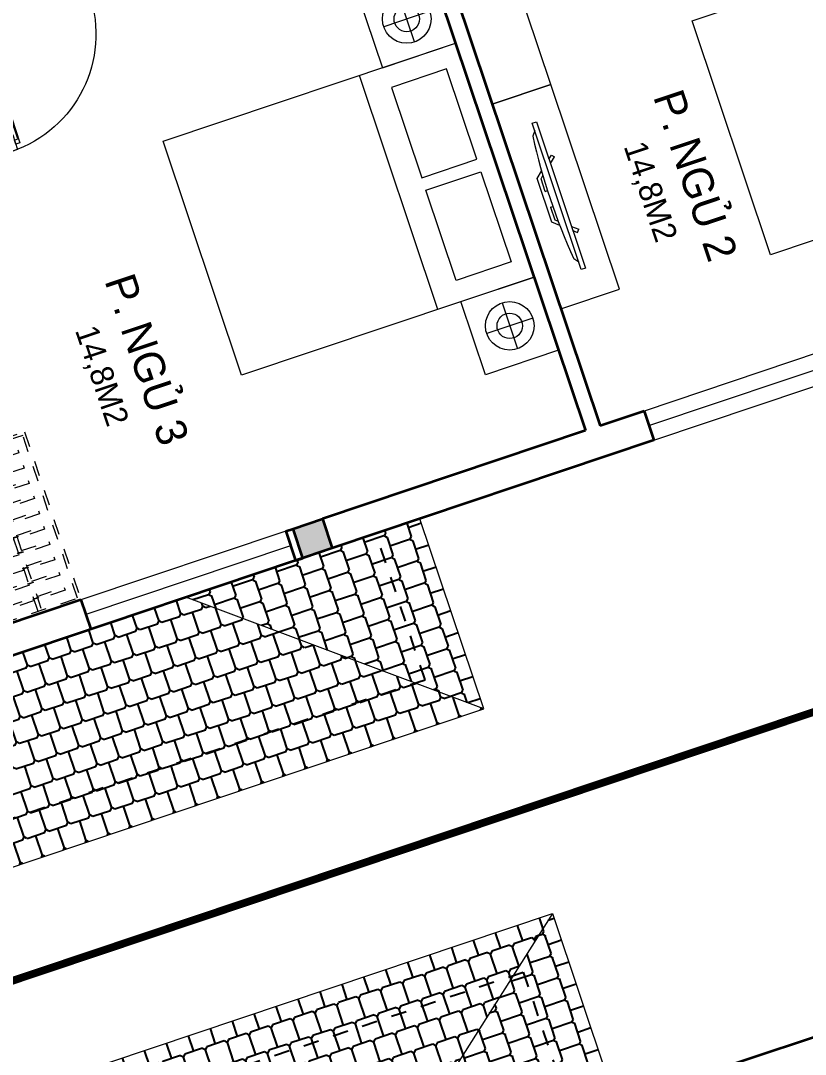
# Model space of a CAD drawing. Header units: metres. Extents: x 568332 to 569219, y 2065964 to 2066430.
# Drawn here: x 568499.76 to 568504.85, y 2066170.59 to 2066177.29 of the extents above; entities that cross this region are included whole.
import ezdxf

# ---------------------------------------------------------------- set-up
doc = ezdxf.new("R2010")
doc.units = ezdxf.units.M
for name, pattern in [('$AUDIT_BAD_LTYPE2', [0]), ('CENTER', [2, 1.25, -0.25, 0.25, -0.25]), ('HIDDEN', [0.375, 0.25, -0.125]), ('X-5M-G-MB PHONGNGU$0$HIDDEN2', [0.1875, 0.125, -0.0625])]:
    doc.linetypes.add(name, pattern=pattern)
doc.layers.get('0').update_dxf_attribs({"linetype": 'CONTINUOUS'})
doc.layers.get('DEFPOINTS').update_dxf_attribs({"linetype": 'CONTINUOUS'})
for name, color, linetype, lineweight in [('-CENTER', 143, 'CENTER', 13), ('-CONCRETE', 1, 'CONTINUOUS', 35), ('-DOOR', 137, 'CONTINUOUS', 9), ('-FURNITURE', 46, 'CONTINUOUS', 9), ('-LINE1', 7, 'CONTINUOUS', 18), ('-WALL', 4, 'CONTINUOUS', 35), ('TEXT25', 2, 'CONTINUOUS', 13)]:
    doc.layers.add(name, color=color, linetype=linetype, lineweight=lineweight)
doc.layers.add('-RANH GIOI LO DAT', color=12, linetype='CONTINUOUS')
doc.layers.add('13. NET HATCH', color=252, linetype='CONTINUOUS')
doc.styles.add('SVN_AVO_thuong', font='')
doc.styles.add('T1', font='', dxfattribs={"height": 200})
doc.styles.get('SVN_AVO_thuong').set_extended_font_data('SVN-Avo')
doc.styles.get('T1').set_extended_font_data('VNgeometric Light')

# ---------------------------------------------------------------- blocks, each defined once
blk = doc.blocks.new('XR.MB.LM123$0$tvi 1')
blk.add_lwpolyline([(28.54445810673496, -2.291926648467779e-10), (28.54445810673496, -999.9999999999964), (-7.275957614183426e-12, -1000), (0, 0)], close=True)
for points in [[(28.54445810680045, -50.31958968611434), (52.37372755713295, -80.86315460130209)], [(-24.09820395050338, -235.5599978379832), (-39.09879504836863, -251.7939635238108)], [(0, -284.7849796677438), (-39.09879504836863, -251.7939635238108)], [(0, -255.9952397129928), (-24.09820395050338, -235.5599978379832)], [(69.66229681991535, -315.0836646851385), (111.1934016081432, -350.2927865858655), (111.193401608034, -649.712917566063), (69.68611289083492, -684.9110379843005)], [(89.09002233762294, -445.7449799550195), (89.09002233762294, -359.9578938602899), (70.91298945683957, -344.6203678706661)], [(89.09002233762294, -445.7449799550195), (73.49991829216015, -445.7449799550232)], [(89.09002233768115, -554.2550200447404), (89.09002233773936, -640.0421061392371), (70.91298945678864, -655.3796321293303)], [(89.09002233768115, -554.2550200447404), (73.49991829216015, -554.2550200447404)], [(0, -715.2150203320198), (-39.09879504836863, -748.2060364759491)], [(-24.09820395050338, -764.4400021620095), (-39.09879504836863, -748.2060364759491)], [(0, -744.004760287), (-24.09820395050338, -764.4400021620095)], [(28.54445810674224, -949.680410313882), (52.37372755713295, -919.1368453984578)]]:
    blk.add_lwpolyline(points)
blk.add_arc((-4025.16618952866, -499.9999999999964), 4099.025185406737, 354.1310878512652, 5.868912148527433)
blk = doc.blocks.new('G1600')
for p, q in [((137477.0741823114, -212827.2147267315), (139077.0741823114, -212827.2147267327)), ((137227.6935681712, -213391.7193460799), (137227.6935681718, -213076.8871672568)), ((139326.4547964507, -213391.7193460799), (139326.4547964501, -213076.8871672568)), ((137385.1096575831, -213234.3032566686), (137070.2774787599, -213234.3032566681)), ((139169.0387070388, -213234.3032566686), (139483.870885862, -213234.3032566681))]:
    blk.add_line(p, q)
blk.add_lwpolyline([(137477.074182311, -213484.2147267315), (137477.0741823123, -211484.2147267315), (139077.0741823123, -211484.2147267327), (139077.074182311, -213484.2147267327), (137477.074182311, -213484.2147267315)])
for points in [[(136977.074182316, -213484.2147267311), (136977.0741823163, -212984.3917867657), (137477.0741823113, -212984.3917867661), (137477.074182311, -213484.2147267315)], [(137617.074182311, -213375.2147267316), (137617.0741823112, -212998.7147267316), (138234.5741823112, -212998.714726732), (138234.574182311, -213375.214726732)], [(138937.074182311, -213375.2147267325), (138937.0741823112, -212998.7147267325), (138319.5741823112, -212998.7147267321), (138319.574182311, -213375.2147267321)], [(139577.0741823059, -213484.2147267331), (139577.0741823062, -212984.3917867677), (139077.0741823113, -212984.3917867673), (139077.074182311, -213484.2147267327)]]:
    blk.add_lwpolyline(points, close=True)
for centre, radius in [((137227.6935681715, -213234.3032566684), 157.4160894116067), ((139326.4547964504, -213234.3032566684), 157.4160894116067), ((137227.6935681715, -213234.3032566684), 82.41608941160666), ((139326.4547964504, -213234.3032566684), 82.41608941160666)]:
    blk.add_circle(centre, radius)
blk = doc.blocks.new('*U198')
at = {"linetype": '$AUDIT_BAD_LTYPE2'}
for p, q in [((70, 100), (70, 700.0000000000018)), ((90, 700.0000000000018), (90, 100))]:
    blk.add_line(p, q, dxfattribs=at)
for points in [[(50, 700.0000000000018), (90, 700.0000000000018), (90, 800.0000000000018), (50, 800.0000000000018), (50, 700.0000000000018)], [(50, 702.9059272893373), (50, 100)], [(50, 100), (90, 100), (90, 0), (50, 0), (50, 100)]]:
    blk.add_lwpolyline(points)
for points in [[(118.2698876160139, 594.515618111911), (118.2698876160139, 764.1349438079942), (90, 764.1349438079942), (90, 735.8650561920094), (112.6159100928053, 735.8650561920094), (112.6159100928053, 594.515618111911)], [(0, 0), (50, 0), (50, -40), (60, -40), (60, -100.0001724930771), (0, -100.0001724930771)], [(900.0000000000018, -1.262177448353619e-28), (850.0000000000018, -1.262177448353619e-28), (850.0000000000018, -40.00000000000001), (840.0000000000018, -40.00000000000001), (840.0000000000018, -100.0001724930771), (900.0000000000018, -100.0001724930771)]]:
    blk.add_lwpolyline(points, close=True)
at = {"linetype": '$AUDIT_BAD_LTYPE2', "ltscale": 0.3}
blk.add_arc((50, 0), 800.0000000000019, 0, 90, dxfattribs=at)
blk = doc.blocks.new('A$C4D045CFB')
at = {"layer": '13. NET HATCH'}
h = blk.add_hatch(dxfattribs=at)
h.set_pattern_fill('MAIGO-12', color=256, scale=300, angle=180)
h.set_pattern_definition([(180, (-90, 1.102182119232618e-14), (-75.00000000000001, -150), [120, -30, 120, -30]), (270, (-75, -14.99999999999999), (74.99999999999997, -150), [135, -165]), (225, (-60, 7.34788079488412e-15), (-75.00000000142688, -150.0000000028537), [21.213203436, -403.0508652]), (315, (-90, 1.102182119232618e-14), (75.00000000142684, -150.0000000028537), [21.213203436, -403.0508652])])
h.paths.add_polyline_path([(1299.999119955668, 6100.494044825784), (1299.953723877203, 5215.284894083044), (1299.999119955668, 5229.592269479996), (1299.999119955668, 4500.000660992693), (-0.0008800443320069462, 6100.494044825784)])
h = blk.add_hatch(dxfattribs=at)
h.set_pattern_fill('MAIGO-12', color=256, scale=300, angle=270)
h.set_pattern_definition([(270, (-1.653273178848927e-14, -90), (150, -75.00000000000003), [120, -30, 120, -30]), (0, (14.99999999999999, -75), (150, 74.99999999999996), [135, -165]), (315, (-1.102182119232618e-14, -60), (150.0000000028537, -75.0000000014269), [21.213203436, -403.0508652]), (45, (-1.653273178848927e-14, -90), (150.0000000028537, 75.00000000142683), [21.213203436, -403.0508652])])
h.paths.add_polyline_path([(-0.0008800443320069462, 6100.494044825784), (1299.999119955668, 4500.000660992693), (1299.999119955668, 1300.000660992693), (-0.0008800443320069462, 0.000660992693156004)])
h = blk.add_hatch(dxfattribs=at)
h.set_pattern_fill('MAIGO-12', color=256, scale=300)
h.set_pattern_definition([(0, (90, 0), (75, 150), [120, -30, 120, -30]), (90, (75, 15), (-74.99999999999999, 150), [135, -165]), (45, (60, 0), (75.00000000142687, 150.0000000028537), [21.213203436, -403.0508652]), (135, (90, 0), (-75.00000000142686, 150.0000000028537), [21.213203436, -403.0508652])])
h.paths.add_polyline_path([(1299.999119955668, 1300.000660992693), (1299.999119955668, 0.000660992693156004), (-0.0008800443320069462, 0.000660992693156004)])
at = {"layer": '-LINE1'}
for p, q in [((-0.0008800443320069462, 0.000660992693156004), (-0.0008800443320069462, 6100.494044825784)), ((-0.0008800443320069462, 6100.494044825784), (1299.999119955668, 6100.494044825784)), ((-0.0008800443320069462, 6100.494044825784), (1299.999119955668, 4500.000660992693)), ((-0.0008800443320069462, 0.000660992693156004), (1299.999119955668, 1300.000660992693)), ((1299.999119955668, 0.000660992693156004), (-0.0008800443320069462, 0.000660992693156004))]:
    blk.add_line(p, q, dxfattribs=at)
at = {"layer": 'DEFPOINTS', "linetype": 'HIDDEN', "ltscale": 5}
blk.add_lwpolyline([(1299.999119955668, 300.0006609926932), (299.999119955668, 300.0006609926932), (299.999119955668, 5800.494044825784), (1299.999119955668, 5800.494044825784)], close=True, dxfattribs=at)
blk = doc.blocks.new('*U233')
at = {"linetype": 'X-5M-G-MB PHONGNGU$0$HIDDEN2'}
for points in [[(0, 600.0000000004657), (0, 0), (1254.545454447709, -3.99789616801902e-10), (1254.545454447709, 600.0000000000658)], [(1234.545454447709, 579.9996613719925), (1234.545454447709, 19.99966137199266), (20, 20.00000000046566), (20, 580.0000000004657)], [(1234.545454447709, 286.6991212950747), (1234.545454447709, 313.0991212949815), (20, 313.0991212953813), (19.99999859370291, 286.6991212952417)], [(113.7817614636733, 319.1750910408318), (109.4317788550979, 319.1750910408318), (109.4317788550979, 280.441767644881), (113.7817614636733, 280.441767644881)], [(227.7817614636733, 319.1750910407849), (223.4317788550979, 319.1750910407849), (223.4317788550979, 280.4417676448341), (227.7817614636733, 280.4417676448341)], [(341.7817614636733, 319.175091040738), (337.4317788550979, 319.175091040738), (337.4317788550979, 280.4417676447872), (341.7817614636733, 280.4417676447872)], [(455.7817614636733, 319.1750910406911), (451.4317788550979, 319.1750910406911), (451.4317788550979, 280.4417676447403), (455.7817614636733, 280.4417676447403)], [(569.7817614636733, 319.1750910406442), (565.431778855098, 319.1750910406442), (565.431778855098, 280.4417676446934), (569.7817614636733, 280.4417676446934)], [(683.7817614636733, 319.1750910405973), (679.431778855098, 319.1750910405973), (679.431778855098, 280.4417676446465), (683.7817614636733, 280.4417676446465)], [(797.7817614636733, 319.1750910405504), (793.431778855098, 319.1750910405504), (793.431778855098, 280.4417676445996), (797.7817614636733, 280.4417676445996)], [(911.7817614636733, 319.1750910405035), (907.431778855098, 319.1750910405035), (907.431778855098, 280.4417676445527), (911.7817614636733, 280.4417676445527)], [(1025.781761463673, 319.1750910404566), (1021.431778855098, 319.1750910404566), (1021.431778855098, 280.4417676445057), (1025.781761463673, 280.4417676445057)], [(1139.781761463673, 319.1750910404097), (1135.431778855098, 319.1750910404097), (1135.431778855098, 280.4417676444588), (1139.781761463673, 280.4417676444588)]]:
    blk.add_lwpolyline(points, close=True, dxfattribs=at)
for points in [[(122.2409142897814, 313.1103512093413), (122.2409142897814, 515.2497102723445), (100.1765458012815, 515.2497102723445), (100.1765458012815, 313.1103512093413)], [(236.2409142897814, 313.1103512092944), (236.2409142897814, 515.2497102722975), (214.1765458012815, 515.2497102722975), (214.1765458012815, 313.1103512092944)], [(350.2409142897814, 313.1103512092475), (350.2409142897814, 515.2497102722507), (328.1765458012815, 515.2497102722507), (328.1765458012815, 313.1103512092475)], [(464.2409142897814, 313.1103512092006), (464.2409142897814, 515.2497102722037), (442.1765458012815, 515.2497102722037), (442.1765458012815, 313.1103512092006)], [(578.2409142897814, 313.1103512091537), (578.2409142897814, 515.2497102721569), (556.1765458012815, 515.2497102721569), (556.1765458012815, 313.1103512091537)], [(692.2409142897814, 313.1103512091068), (692.2409142897814, 515.24971027211), (670.1765458012815, 515.24971027211), (670.1765458012815, 313.1103512091068)], [(806.2409142897814, 313.1103512090599), (806.2409142897814, 515.249710272063), (784.1765458012815, 515.249710272063), (784.1765458012815, 313.1103512090599)], [(920.2409142897814, 313.110351209013), (920.2409142897814, 515.2497102720162), (898.1765458012815, 515.2497102720162), (898.1765458012815, 313.110351209013)], [(1034.240914289781, 313.1103512089661), (1034.240914289781, 515.2497102719692), (1012.176545801281, 515.2497102719692), (1012.176545801281, 313.1103512089661)], [(1148.240914289781, 313.1103512089192), (1148.240914289781, 515.2497102719224), (1126.176545801281, 515.2497102719224), (1126.176545801281, 313.1103512089192)], [(100.1765458012815, 286.7103512094345), (100.1765458012815, 92.0852110228024), (122.2409142897814, 92.0852110228024), (122.2409142897814, 286.7103512094345)], [(214.1765458012815, 286.7103512093876), (214.1765458012815, 92.08521102275549), (236.2409142897814, 92.08521102275549), (236.2409142897814, 286.7103512093876)], [(328.1765458012815, 286.7103512093407), (328.1765458012815, 92.08521102270858), (350.2409142897814, 92.08521102270858), (350.2409142897814, 286.7103512093407)], [(442.1765458012815, 286.7103512092938), (442.1765458012815, 92.08521102266168), (464.2409142897814, 92.08521102266168), (464.2409142897814, 286.7103512092938)], [(556.1765458012815, 286.7103512092469), (556.1765458012815, 92.08521102261477), (578.2409142897814, 92.08521102261477), (578.2409142897814, 286.7103512092469)], [(670.1765458012815, 286.7103512092), (670.1765458012815, 92.08521102256786), (692.2409142897814, 92.08521102256786), (692.2409142897814, 286.7103512092)], [(784.1765458012815, 286.7103512091531), (784.1765458012815, 92.08521102252095), (806.2409142897814, 92.08521102252095), (806.2409142897814, 286.7103512091531)], [(898.1765458012815, 286.7103512091062), (898.1765458012815, 92.08521102247404), (920.2409142897814, 92.08521102247404), (920.2409142897814, 286.7103512091062)], [(1012.176545801281, 286.7103512090592), (1012.176545801281, 92.08521102242715), (1034.240914289781, 92.08521102242715), (1034.240914289781, 286.7103512090592)], [(1126.176545801281, 286.7103512090123), (1126.176545801281, 92.08521102238024), (1148.240914289781, 92.08521102238024), (1148.240914289781, 286.7103512090123)]]:
    blk.add_lwpolyline(points, dxfattribs=at)
blk = doc.blocks.new('A$C5C575821')
at = {"layer": '-CONCRETE'}
h = blk.add_hatch(color=256, dxfattribs=at)
h.dxf.hatch_style = 1
h.paths.add_polyline_path([(-0.00237559899687767, 200.0000000000146), (-0.00237559899687767, 1.455191522836685e-11), (199.9976244010031, 1.455191522836685e-11), (199.9976244010031, 200.0000000000146)])
blk.add_lwpolyline([(-0.00237559899687767, 1.455191522836685e-11), (199.9976244010031, 1.455191522836685e-11), (199.9976244010031, 200.0000000000146), (-0.00237559899687767, 200.0000000000146)], close=True, dxfattribs=at)
blk = doc.blocks.new('M24-T3')
at = {"layer": '-DOOR'}
for points in [[(205408.3345257658, -488110.4404306606), (205208.3345258404, -488110.4404306606), (205208.3345258404, -489510.4404306606), (205408.3345257658, -489510.4404306606)], [(205408.3345259177, -491960.6825593484), (205208.3345259322, -491960.6825593484), (205208.3345259322, -493360.6825593484), (205408.3345259177, -493360.6825593484)]]:
    blk.add_lwpolyline(points, close=True, dxfattribs=at)
for points in [[(205308.3345258031, -489510.4404306606), (205308.3345258031, -488110.4404306606)], [(205308.334525925, -491960.6825593484), (205308.3345255864, -493360.6825593484)]]:
    blk.add_lwpolyline(points, dxfattribs=at)
at = {"layer": '-FURNITURE'}
for points in [[(203008.3345257668, -489410.1935379261), (201508.334525693, -489410.1935378897), (201508.334525693, -489810.1941304805), (203008.3345257668, -489810.1941305168)], [(204408.3345257668, -489410.193537418), (203008.3345257668, -489410.1935379261), (203008.3345258368, -489810.1941308824), (204408.3345258368, -489810.1941303744)]]:
    blk.add_lwpolyline(points, close=True, dxfattribs=at)
at = {"layer": '-RANH GIOI LO DAT', "linetype": 'HIDDEN', "ltscale": 10, "const_width": 50}
blk.add_lwpolyline([(198408.3345257519, -484210.1941310249), (198408.3345256645, -503203.8383072589), (207408.3345253888, -503628.8758796155), (207408.3345260642, -484210.1941312789)], close=True, dxfattribs=at)
at = {"layer": '-WALL', "linetype": 'Continuous', "ltscale": 10}
for p, q in [((205208.3345257878, -489510.4404306606), (205208.3345257933, -489810.1941304805)), ((205208.3345258404, -489510.4404306606), (205408.3345257867, -489510.4404306606)), ((205408.3345257867, -489510.4404306606), (205408.3345257867, -491710.194130426)), ((205208.3345257944, -489910.1941304805), (205208.3345257944, -491710.194130426)), ((205408.3345258145, -491710.194130426), (205408.3345258501, -494510.6825593484)), ((205208.3345259173, -491960.6825593484), (205408.3345259177, -491960.6825593484)), ((205208.3345259322, -493360.6825593484), (205208.3345258399, -493910.6825593484)), ((205208.3345252447, -493360.6825593484), (205408.3345259282, -493360.6825593484))]:
    blk.add_line(p, q, dxfattribs=at)
at = {"layer": '-WALL'}
for p, q in [((201508.334525693, -489810.1941304805), (205208.3345257933, -489810.1941304805)), ((201508.334525693, -489910.1941304805), (205208.3345257944, -489910.1941304805)), ((205208.3345259322, -491960.6825593484), (205208.4111599591, -491910.194130426)), ((205408.3345258234, -491960.6825593484), (205408.4111599591, -491910.194130426))]:
    blk.add_line(p, q, dxfattribs=at)
at = {"layer": '-DOOR', "xscale": -1, "rotation": 270}
blk.add_blockref('*U198', (201508.334525693, -492910.6825593484), dxfattribs=at)
at = {"layer": '-FURNITURE', "rotation": 180}
for p in [(341985.4087080791, -699894.4088576895), (341635.4087080547, -703394.4088572126)]:
    blk.add_blockref('G1600', p, dxfattribs=at)
at = {"layer": '-FURNITURE', "extrusion": (0, 0, -1), "xscale": -1, "rotation": 90.0036897224144}
blk.add_blockref('XR.MB.LM123$0$tvi 1', (-204208.344537523, -489575.5872740825), dxfattribs=at)
at = {"layer": '-FURNITURE', "extrusion": (0, 0, -1), "xscale": 0.916666666665974, "yscale": 0.916666666665974, "zscale": -0.916666666665974}
blk.add_blockref('*U233', (-205208.3345256519, -493910.6825593484), dxfattribs=at)
at = {"layer": '-WALL', "xscale": -1}
for name, p in [('A$C4D045CFB', (206708.3336458734, -497210.6832202654)), ('A$C5C575821', (205408.4087843601, -491910.194130426))]:
    blk.add_blockref(name, p, dxfattribs=at)
at = {"layer": 'TEXT25'}
for s, height, style, p in [('P. NGỦ 2', 200, 'SVN_AVO_thuong', (203293.3779024881, -488807.5736164071)), ('14,8M2', 150, 'T1', (203538.3700522636, -489090.8420027911)), ('P. NGỦ 3', 200, 'SVN_AVO_thuong', (203293.9066533143, -492558.7013997815)), ('14,8M2', 150, 'T1', (203538.3700522636, -492841.9697861655))]:
    blk.add_text(s, height=height, rotation=359.9999999899487, dxfattribs=dict(at, style=style)).set_placement(p)
blk = doc.blocks.new('M23-T3')
at = {"layer": '-RANH GIOI LO DAT', "linetype": 'HIDDEN', "ltscale": 10, "const_width": 50}
blk.add_lwpolyline([(193849.0853044649, -417513.9444146093), (193849.0853036951, -436932.6261630398), (202849.0853033838, -437357.6637355022), (202849.0853044041, -417513.9444152254)], close=True, dxfattribs=at)
at = {"layer": '-WALL', "linetype": 'Continuous', "ltscale": 10}
blk.add_line((195849.0853042929, -422814.1907149378), (195849.0853042756, -423613.9444147032), dxfattribs=at)
at = {"layer": '-WALL'}
blk.add_blockref('A$C4D045CFB', (194549.0861842063, -430514.4335045426), dxfattribs=at)

msp = doc.modelspace()

# ---------------------------------------------------------------- block references
at = {"layer": '-CENTER', "xscale": 0.001, "yscale": 0.001, "zscale": 0.001, "rotation": 288.5514997326909}
msp.add_blockref('M24-T3', (568902.5863623985, 2066525.04738674), dxfattribs=at)

# ---------------------------------------------------------------- next in the draw order: block references
at = {"layer": '-CENTER', "xscale": 0.001, "yscale": 0.001, "zscale": 0.001, "rotation": 288.5514997340802}
msp.add_blockref('M23-T3', (568843.6697477545, 2066490.972829003), dxfattribs=at)

doc.saveas('drawing.dxf')
